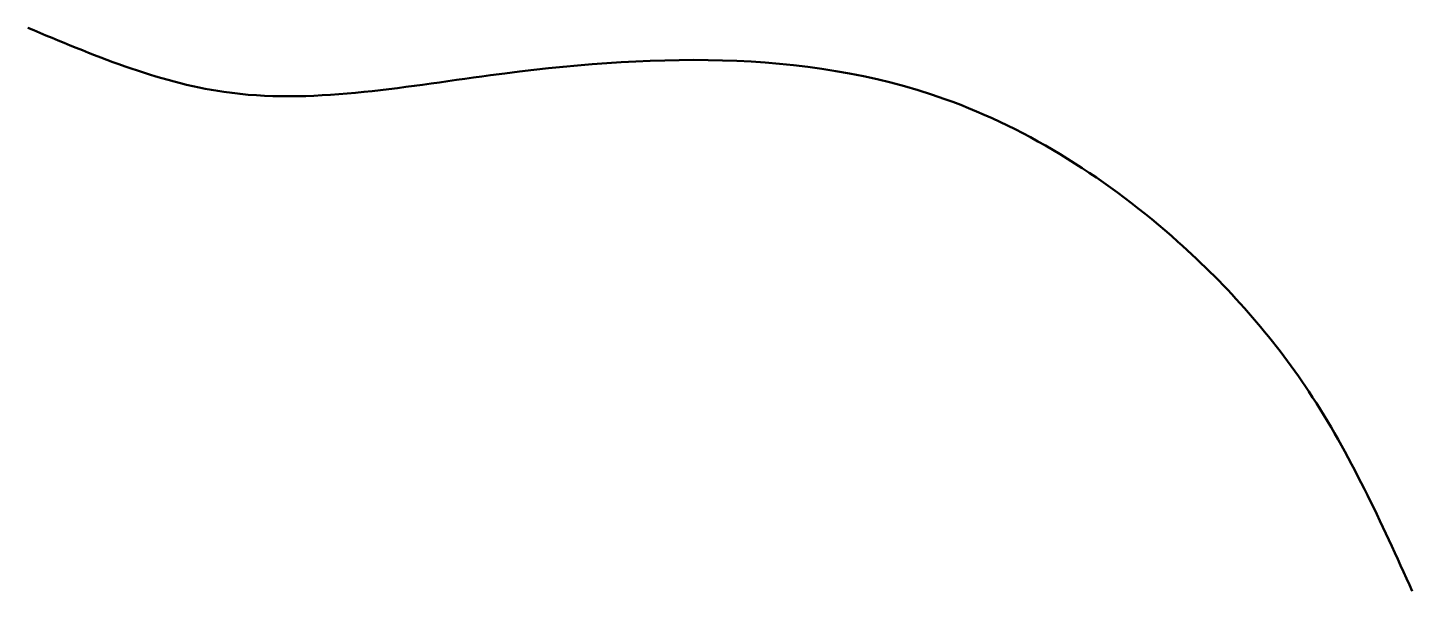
# Model space of a CAD drawing. Header units: millimetres. Extents: x 62 to 270, y 82 to 167.
import ezdxf

# ---------------------------------------------------------------- set-up
doc = ezdxf.new("R2010")
doc.units = ezdxf.units.MM

msp = doc.modelspace()

# ---------------------------------------------------------------- linework, layer by layer
at = {"lineweight": 50}
msp.add_open_spline([(62.41, 166.74), (72.11, 162.66), (94.34, 153.29), (140.95, 162.16), (192.71, 164.21), (232.99, 138.34), (256.28, 112.05), (265.06, 92.67), (269.72, 82.39)], degree=3, knots=[0, 0, 0, 0, 30.918439, 70.891734, 139.020974, 179.943671, 209.720008, 243.393884, 243.393884, 243.393884, 243.393884], dxfattribs=at)

doc.saveas('drawing.dxf')
